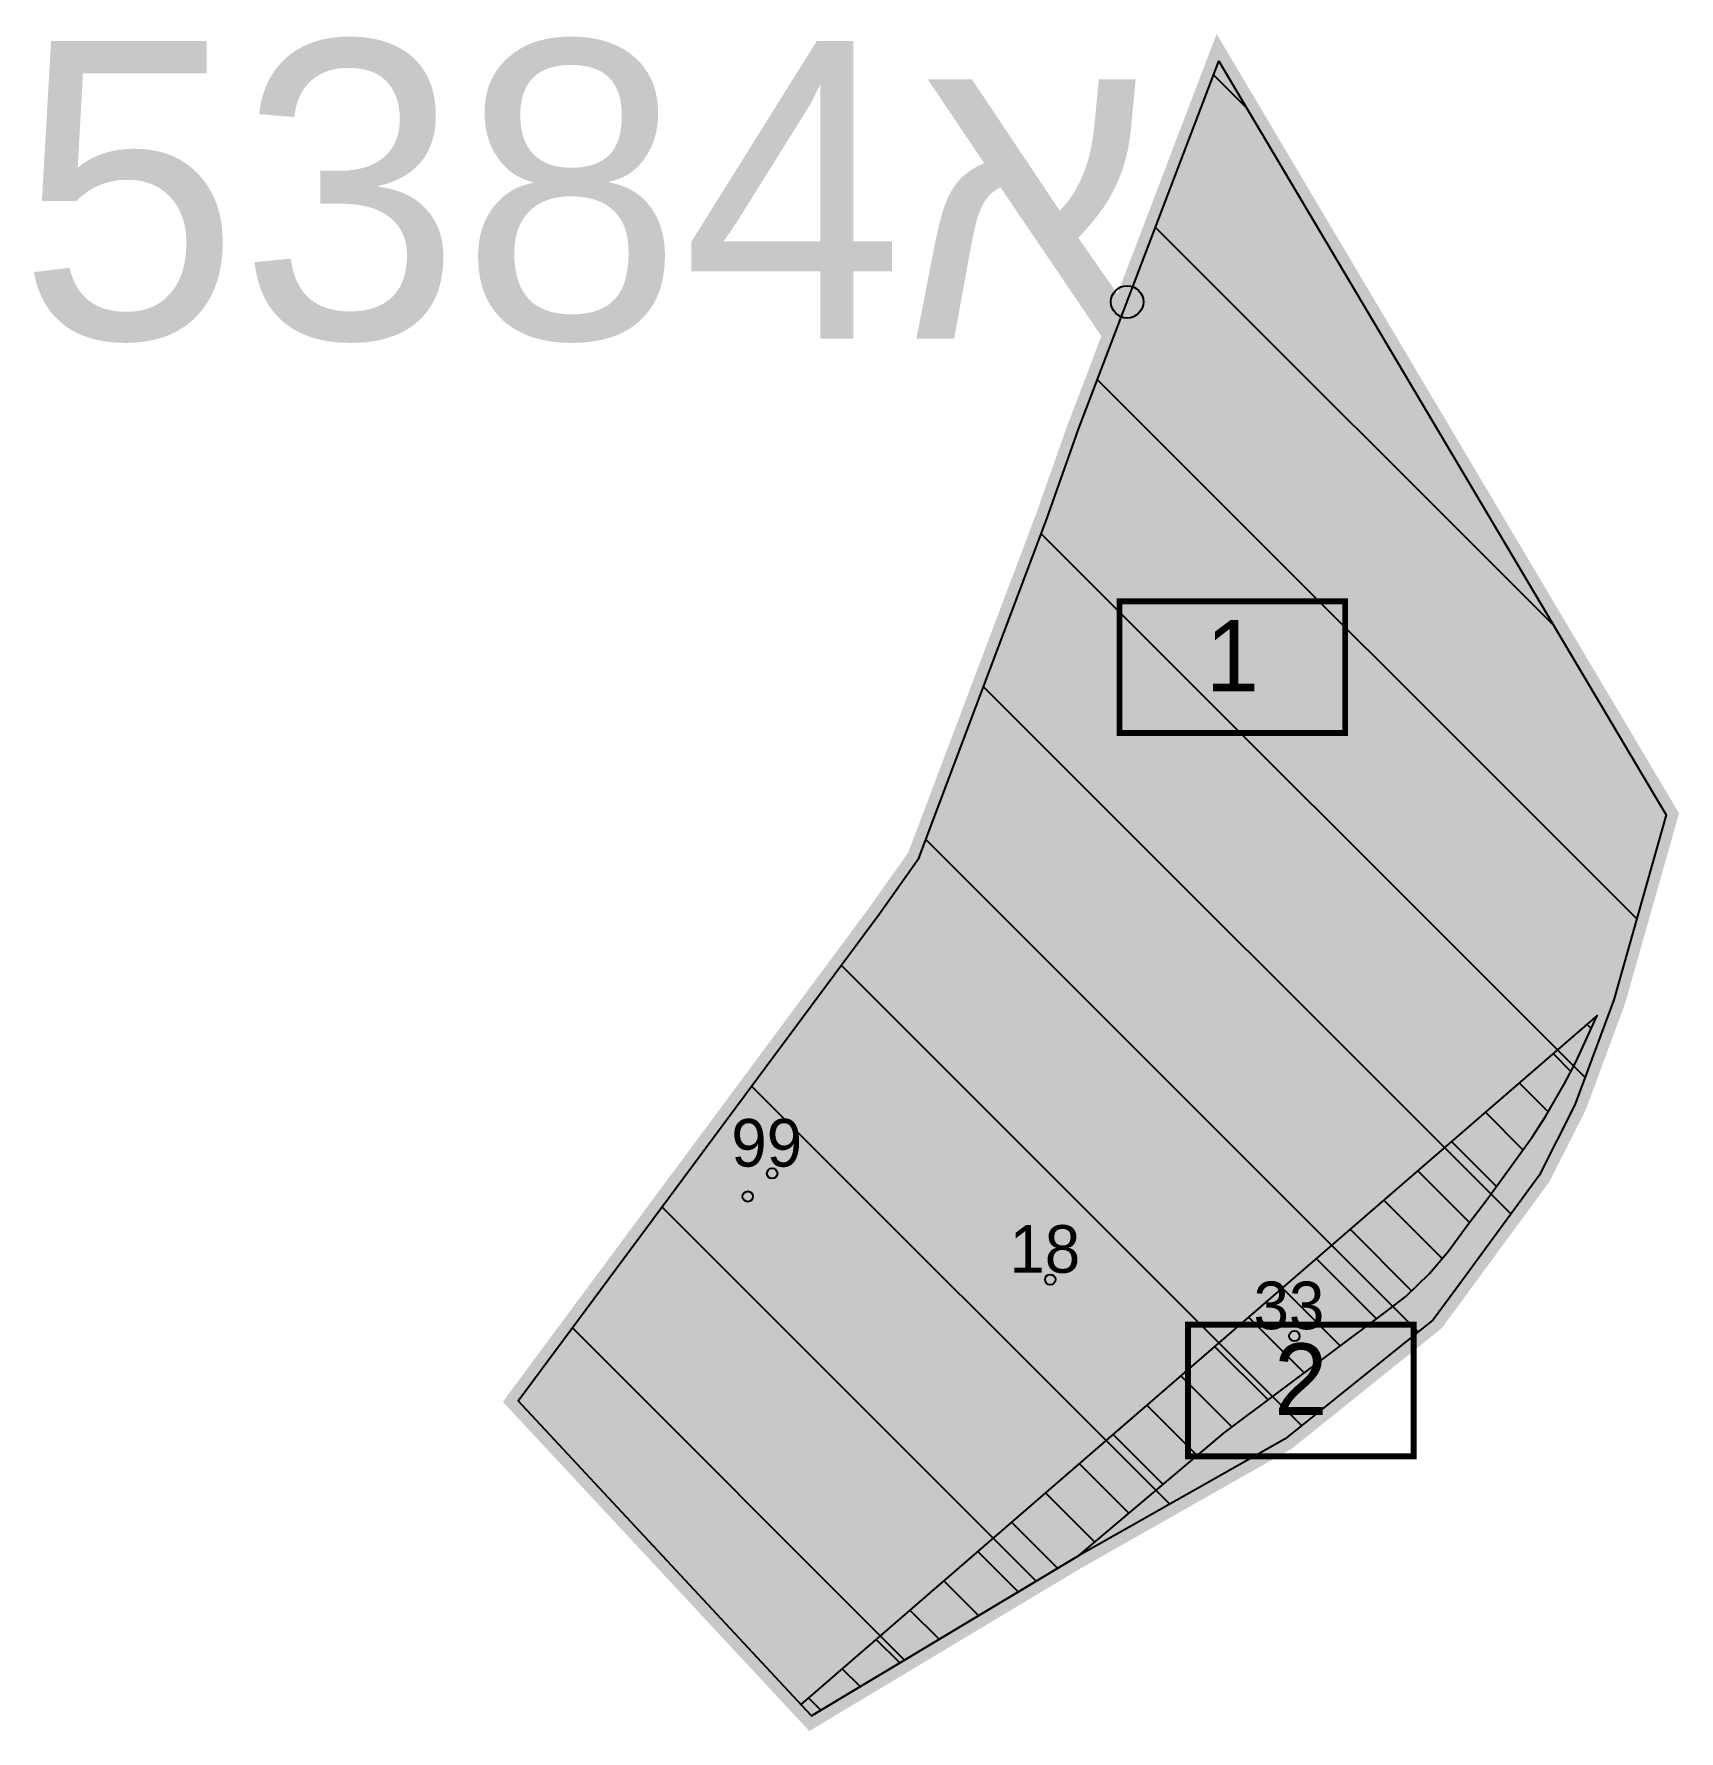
# Model space of a CAD drawing. Header units: metres. Extents: x 220276.3 to 220345.3, y 633624.7 to 633696.
import ezdxf
from ezdxf.enums import TextEntityAlignment as Align

# ---------------------------------------------------------------- set-up
doc = ezdxf.new("R2010")
doc.units = ezdxf.units.M
doc.header["$MEASUREMENT"] = 0
for name, color, linetype in [('18NOTEAM', 7, 'Continuous'), ('H0100A', 30, 'Continuous'), ('H0820A', 43, 'Continuous'), ('LIDEM', 2, 'Continuous'), ('pbitul', 22, 'Continuous'), ('PCELL', 160, 'Continuous'), ('PGVUL2', 5, 'Continuous'), ('preparcel', 4, 'Continuous'), ('SCELLNO', 160, 'Continuous'), ('SKAYNO', 140, 'Continuous')]:
    doc.layers.add(name, color=color, linetype=linetype)
doc.styles.add('FRANKRUEHL', font='frank.ttf')
doc.styles.add('HEBTEXT', font='HEBTXT')

# ---------------------------------------------------------------- blocks, each defined once
blk = doc.blocks.new('NOTE')
blk.add_circle((0, 0), 0.218)
at = {"style": 'HEBTEXT'}
blk.add_attdef('NOTE', text='', height=2, dxfattribs=at).set_placement((-0.228, 1.287), align=Align.MIDDLE_CENTER)
at = {"style": 'HEBTEXT', "flags": 1}
for tag, p in [('TABA', (-0.228, -1.379)), ('MIGRASH', (-0.228, -4.046))]:
    blk.add_attdef(tag, text='', height=2, dxfattribs=at).set_placement(p, align=Align.MIDDLE_CENTER)
blk = doc.blocks.new('CELLNO')
at = {"layer": 'SCELLNO', "const_width": 0.25}
blk.add_lwpolyline([(-4.738, -2.764), (-4.738, 2.764), (4.738, 2.764), (4.738, -2.764)], close=True, dxfattribs=at)
at = {"layer": 'SCELLNO', "style": 'FRANKRUEHL'}
blk.add_attdef('CELLNO', text='', height=3, dxfattribs=at).set_placement((0, -1.026), align=Align.CENTER)
at = {"layer": 'SCELLNO', "style": 'FRANKRUEHL', "flags": 1}
for tag, p in [('CODE', (0, -6.249)), ('AREA', (0, -9.499)), ('TABA', (0, -12.882))]:
    blk.add_attdef(tag, text='', height=2.5, dxfattribs=at).set_placement(p, align=Align.CENTER)
blk = doc.blocks.new('kayno')
at = {"layer": 'SKAYNO'}
blk.add_circle((0, 0), 0.68, dxfattribs=at)
at = {"layer": 'SKAYNO', "style": 'FRANKRUEHL'}
blk.add_attdef('321', text='', height=12.5, dxfattribs=at).set_placement((-12.837, 1.283), align=Align.CENTER)

msp = doc.modelspace()

# ---------------------------------------------------------------- hatches: boundary and pattern name
at = {"layer": 'H0100A'}
h = msp.add_hatch(color=256, dxfattribs=at)
h.dxf.hatch_style = 1
h.paths.add_polyline_path([(220318.81, 633675.59), (220313.43, 633661.34), (220311.76, 633658.98), (220296.61, 633638.54), (220308.92, 633625.31), (220319.89, 633631.89), (220320.131, 633632.027), (220326.25, 633637.206), (220332.982, 633642.239), (220333.883, 633642.927), (220334.867, 633643.894), (220335.658, 633644.81), (220336.494, 633645.969), (220337.313, 633647.034), (220338.116, 633648.148), (220339.181, 633649.622), (220339.739, 633650.49), (220340.525, 633651.85), (220341.017, 633652.767), (220341.908, 633654.729), (220341.467, 633654.883), (220342.278, 633657.362), (220342.997, 633659.777), (220343.544, 633661.617), (220344.308, 633663.997), (220326.03, 633694.81), (220320.14, 633679.36)])
at = {"layer": 'H0820A'}
h = msp.add_hatch(color=256, dxfattribs=at)
h.dxf.hatch_style = 1
h.paths.add_polyline_path([(220328.81, 633636.95), (220320.131, 633632.027), (220326.25, 633637.206), (220332.982, 633642.239), (220333.883, 633642.927), (220334.867, 633643.894), (220335.658, 633644.81), (220336.494, 633645.969), (220337.313, 633647.034), (220338.116, 633648.148), (220339.181, 633649.622), (220339.739, 633650.49), (220340.525, 633651.85), (220341.017, 633652.767), (220341.908, 633654.729), (220341.467, 633654.883), (220342.278, 633657.362), (220342.997, 633659.777), (220343.544, 633661.617), (220344.308, 633663.997), (220344.81, 633663.15), (220342.61, 633655.39), (220340.98, 633650.98), (220339.48, 633648.01), (220336.211, 633643.559), (220335.03, 633641.95)])
at = {"layer": 'pbitul'}
h = msp.add_hatch(dxfattribs=at)
h.set_pattern_fill('ANSI31', color=256, scale=15, angle=90)
h.paths.add_polyline_path([(220326.25, 633637.206), (220332.982, 633642.239), (220333.883, 633642.927), (220334.867, 633643.894), (220335.658, 633644.81), (220336.494, 633645.969), (220337.313, 633647.034), (220338.116, 633648.148), (220339.181, 633649.622), (220339.739, 633650.49), (220340.525, 633651.85), (220341.017, 633652.767), (220341.908, 633654.729), (220308.476, 633625.787), (220308.92, 633625.31), (220319.89, 633631.89), (220320.131, 633632.027)])
at = {"layer": 'preparcel'}
h = msp.add_hatch(dxfattribs=at)
h.set_pattern_fill('ANSI31', color=256, scale=50, angle=90)
h.set_pattern_definition([(135, (62.735, 28.6323), (-4.41941738, -4.41941738), [])])
h.paths.add_polyline_path([(220313.43, 633661.34), (220318.81, 633675.59), (220320.14, 633679.36), (220326.03, 633694.81), (220344.308, 633663.997), (220344.81, 633663.15), (220342.61, 633655.39), (220340.98, 633650.98), (220339.48, 633648.01), (220336.211, 633643.559), (220335.03, 633641.95), (220328.81, 633636.95), (220320.131, 633632.027), (220319.89, 633631.89), (220308.92, 633625.31), (220296.61, 633638.54), (220311.76, 633658.98)])

# ---------------------------------------------------------------- linework, layer by layer
at = {"layer": 'LIDEM', "const_width": 0.5}
msp.add_lwpolyline([(220311.745, 633652.334), (220303.991, 633644.987), (220305.093, 633643.738), (220301.588, 633640.372)], dxfattribs=at)
at = {"layer": 'pbitul'}
msp.add_lwpolyline([(220326.25, 633637.206), (220332.982, 633642.239), (220333.883, 633642.927), (220334.867, 633643.894), (220335.658, 633644.81), (220336.494, 633645.969), (220337.313, 633647.034), (220338.116, 633648.148), (220339.181, 633649.622), (220339.739, 633650.49), (220340.525, 633651.85), (220341.017, 633652.767), (220341.908, 633654.729), (220308.476, 633625.787), (220308.92, 633625.31), (220319.89, 633631.89), (220320.131, 633632.027)], close=True, dxfattribs=at)
at = {"layer": 'PCELL', "const_width": 0.5}
for points in [[(220318.81, 633675.59), (220313.43, 633661.34), (220311.76, 633658.98), (220296.61, 633638.54), (220308.92, 633625.31), (220319.89, 633631.89), (220320.131, 633632.027), (220326.25, 633637.206), (220332.982, 633642.239), (220333.883, 633642.927), (220334.867, 633643.894), (220335.658, 633644.81), (220336.494, 633645.969), (220337.313, 633647.034), (220338.116, 633648.148), (220339.181, 633649.622), (220339.739, 633650.49), (220340.525, 633651.85), (220341.017, 633652.767), (220341.908, 633654.729), (220341.467, 633654.883), (220342.278, 633657.362), (220342.997, 633659.777), (220343.544, 633661.617), (220344.308, 633663.997), (220326.03, 633694.81), (220320.14, 633679.36)], [(220328.81, 633636.95), (220320.131, 633632.027), (220326.25, 633637.206), (220332.982, 633642.239), (220333.883, 633642.927), (220334.867, 633643.894), (220335.658, 633644.81), (220336.494, 633645.969), (220337.313, 633647.034), (220338.116, 633648.148), (220339.181, 633649.622), (220339.739, 633650.49), (220340.525, 633651.85), (220341.017, 633652.767), (220341.908, 633654.729), (220341.467, 633654.883), (220342.278, 633657.362), (220342.997, 633659.777), (220343.544, 633661.617), (220344.308, 633663.997), (220344.81, 633663.15), (220342.61, 633655.39), (220340.98, 633650.98), (220339.48, 633648.01), (220336.211, 633643.559), (220335.03, 633641.95)]]:
    msp.add_lwpolyline(points, close=True, dxfattribs=at)
at = {"layer": 'PGVUL2', "const_width": 1}
msp.add_lwpolyline([(220313.43, 633661.34), (220318.81, 633675.59), (220320.14, 633679.36), (220326.03, 633694.81), (220344.308, 633663.997), (220344.81, 633663.15), (220342.61, 633655.39), (220340.98, 633650.98), (220339.48, 633648.01), (220336.211, 633643.559), (220335.03, 633641.95), (220328.81, 633636.95), (220320.131, 633632.027), (220319.89, 633631.89), (220308.92, 633625.31), (220296.61, 633638.54), (220311.76, 633658.98)], close=True, dxfattribs=at)
at = {"layer": 'preparcel'}
msp.add_lwpolyline([(220313.43, 633661.34), (220318.81, 633675.59), (220320.14, 633679.36), (220326.03, 633694.81), (220344.308, 633663.997), (220344.81, 633663.15), (220342.61, 633655.39), (220340.98, 633650.98), (220339.48, 633648.01), (220336.211, 633643.559), (220335.03, 633641.95), (220328.81, 633636.95), (220320.131, 633632.027), (220319.89, 633631.89), (220308.92, 633625.31), (220296.61, 633638.54), (220311.76, 633658.98)], close=True, dxfattribs=at)

# ---------------------------------------------------------------- block references
at = {"layer": '18NOTEAM'}
for p, values in [((220307.27, 633648.095), {'NOTE': '99'}), ((220318.946, 633643.635), {'NOTE': '18'}), ((220329.197, 633641.262), {'NOTE': '33'})]:
    msp.add_blockref('NOTE', p, dxfattribs=at).add_auto_attribs(values)
msp.add_blockref('NOTE', (220306.246, 633647.125), dxfattribs=at)
at = {"layer": 'SCELLNO'}
for p, values in [((220326.593, 633669.363), {'CELLNO': '1'}), ((220329.467, 633638.981), {'CELLNO': '2'})]:
    msp.add_blockref('CELLNO', p, dxfattribs=at).add_auto_attribs(values)
at = {"layer": 'SKAYNO', "color": 104}
ref = msp.add_blockref('kayno', (220322.176, 633684.702), dxfattribs=at)
ref.add_attrib('321', '5384א', dxfattribs={"height": 12.5, "style": 'FRANKRUEHL'}).set_placement((220299.445, 633683.157), align=Align.CENTER)

doc.saveas('drawing.dxf')
